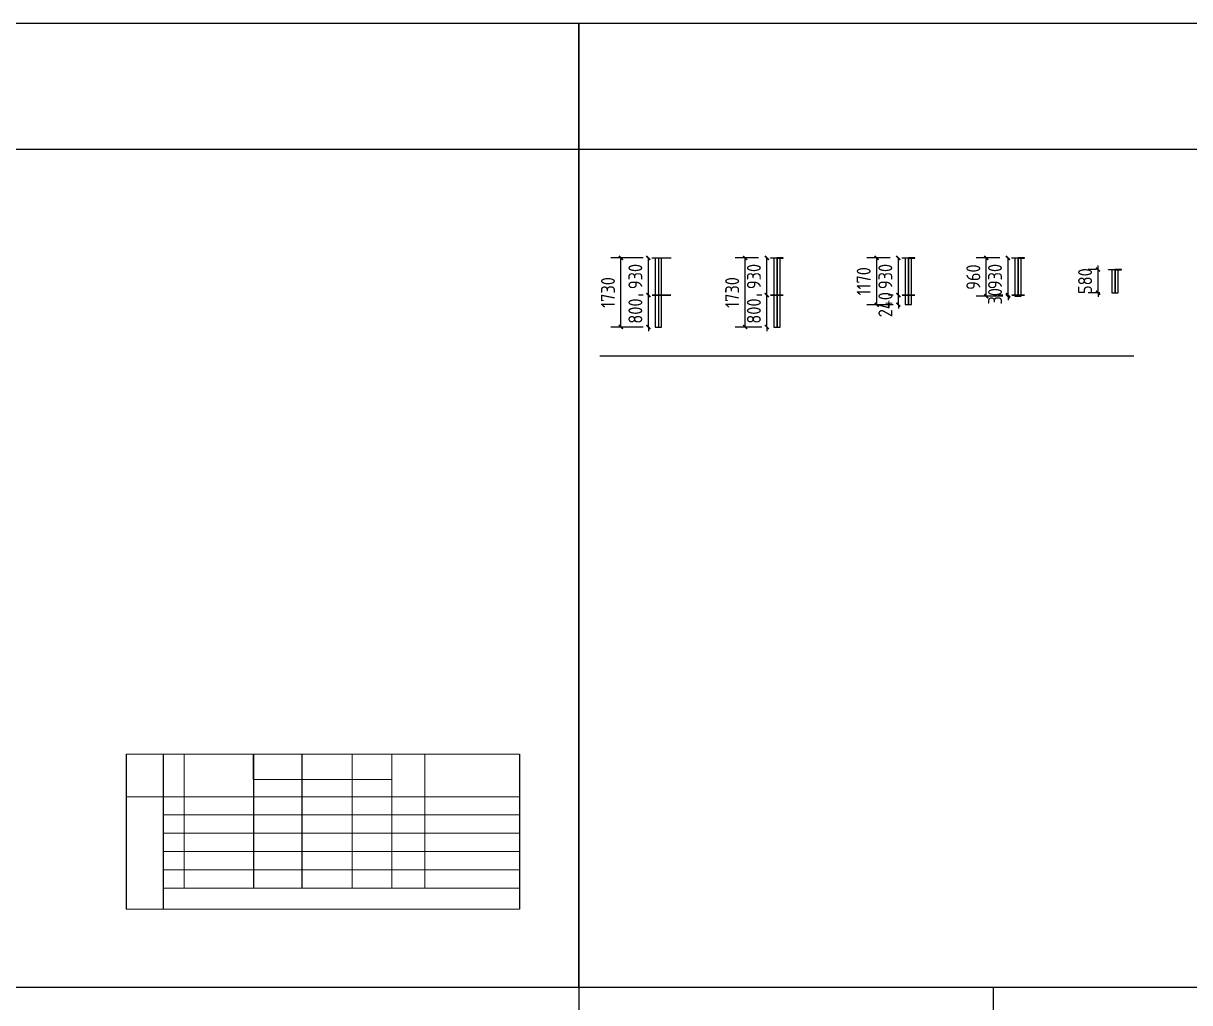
# Model space of a CAD drawing. Extents: x 102162 to 621267, y -39398 to 328893.
# Drawn here: x 489186 to 518423, y 296218 to 320757 of the extents above; entities that cross this region are included whole.
import ezdxf

# ---------------------------------------------------------------- set-up
doc = ezdxf.new("R2010")
doc.units = 0
doc.header["$LTSCALE"] = 1000
doc.header["$MEASUREMENT"] = 0
doc.layers.add('钢架', color=7, linetype='Continuous', lineweight=25)
doc.styles.get("Standard").update_dxf_attribs({"font": 'gbenor.shx', "bigfont": 'gbcbig.shx'})
doc.dimstyles.get("Standard").update_dxf_attribs({"dimscale": 100, "dimtxt": 3.5, "dimasz": 1, "dimexe": 2.5, "dimexo": 3, "dimgap": 1.5, "dimtad": 1, "dimdec": 0, "dimzin": 0, "dimdsep": 46, "dimtxsty": 'Standard', "dimblk": 'ARCHTICK', "dimcen": 0.09, "dimadec": 0, "dimazin": 0, "dimtfac": 1, "dimtdec": 0, "dimtix": 1, "dimtmove": 2, "dimatfit": 3, "dimfxl": 1, "dimtolj": 1, "dimtzin": 0, "dimarcsym": 0})

# ---------------------------------------------------------------- blocks, each defined once
blk = doc.blocks.new('_ArchTick')
at = {"color": 0, "linetype": 'ByBlock', "const_width": 0.4}
blk.add_lwpolyline([(-0.5, -0.5), (0.5, 0.5)], dxfattribs=at)
blk = doc.blocks.new('*D1977')
at = {"color": 0, "lineweight": -2}
for p, q in [((504853, 313948), (504853, 314048)), ((504727, 313948), (504603, 313948)), ((504853, 313148), (504853, 313948)), ((504727, 313148), (504603, 313148)), ((504853, 313148), (504853, 313048))]:
    blk.add_line(p, q, dxfattribs=at)
at = {"layer": 'Defpoints', "color": 0}
for p in [(504853, 313948), (505027, 313948), (505027, 313148)]:
    blk.add_point(p, dxfattribs=at)
at = {"color": 0, "lineweight": -2, "xscale": 100, "yscale": 100, "zscale": 100}
for p, rotation in [((504853, 313948), 270), ((504853, 313148), 90)]:
    blk.add_blockref('_ArchTick', p, dxfattribs=dict(at, rotation=rotation))
at = {"color": 0, "insert": (504528, 313548), "char_height": 350, "attachment_point": 5, "rotation": 90}
blk.add_mtext('\\A1;800', dxfattribs=at)
blk = doc.blocks.new('*D1978')
at = {"color": 0, "lineweight": -2}
for p, q in [((504647, 314878), (504603, 314878)), ((504853, 313948), (504853, 314878)), ((504727, 313948), (504603, 313948))]:
    blk.add_line(p, q, dxfattribs=at)
at = {"layer": 'Defpoints', "color": 0}
for p in [(504853, 314878), (504947, 314878), (505027, 313948)]:
    blk.add_point(p, dxfattribs=at)
at = {"color": 0, "lineweight": -2, "xscale": 100, "yscale": 100, "zscale": 100}
for p, rotation in [((504853, 314878), 90), ((504853, 313948), 270)]:
    blk.add_blockref('_ArchTick', p, dxfattribs=dict(at, rotation=rotation))
at = {"color": 0, "insert": (504528, 314413), "char_height": 350, "attachment_point": 5, "rotation": 90}
blk.add_mtext('\\A1;930', dxfattribs=at)
blk = doc.blocks.new('*D1979')
at = {"color": 0, "lineweight": -2}
for p, q in [((504727, 314878), (503916, 314878)), ((504166, 313148), (504166, 314878)), ((504727, 313148), (503916, 313148))]:
    blk.add_line(p, q, dxfattribs=at)
at = {"layer": 'Defpoints', "color": 0}
for p in [(504166, 314878), (505027, 314878), (505027, 313148)]:
    blk.add_point(p, dxfattribs=at)
at = {"color": 0, "lineweight": -2, "xscale": 100, "yscale": 100, "zscale": 100}
for p, rotation in [((504166, 314878), 90), ((504166, 313148), 270)]:
    blk.add_blockref('_ArchTick', p, dxfattribs=dict(at, rotation=rotation))
at = {"color": 0, "insert": (503841, 314013), "char_height": 350, "attachment_point": 5, "rotation": 90}
blk.add_mtext('\\A1;1730', dxfattribs=at)
blk = doc.blocks.new('*D1980')
at = {"color": 0, "lineweight": -2}
for p, q in [((507824, 313948), (507824, 314048)), ((507696, 313948), (507574, 313948)), ((507824, 313148), (507824, 313948)), ((507696, 313148), (507574, 313148)), ((507824, 313148), (507824, 313048))]:
    blk.add_line(p, q, dxfattribs=at)
at = {"layer": 'Defpoints', "color": 0}
for p in [(507824, 313948), (507996, 313948), (507996, 313148)]:
    blk.add_point(p, dxfattribs=at)
at = {"color": 0, "lineweight": -2, "xscale": 100, "yscale": 100, "zscale": 100}
for p, rotation in [((507824, 313948), 270), ((507824, 313148), 90)]:
    blk.add_blockref('_ArchTick', p, dxfattribs=dict(at, rotation=rotation))
at = {"color": 0, "insert": (507499, 313548), "char_height": 350, "attachment_point": 5, "rotation": 90}
blk.add_mtext('\\A1;800', dxfattribs=at)
blk = doc.blocks.new('*D1981')
at = {"color": 0, "lineweight": -2}
for p, q in [((507616, 314878), (507574, 314878)), ((507824, 313948), (507824, 314878)), ((507696, 313948), (507574, 313948))]:
    blk.add_line(p, q, dxfattribs=at)
at = {"layer": 'Defpoints', "color": 0}
for p in [(507824, 314878), (507916, 314878), (507996, 313948)]:
    blk.add_point(p, dxfattribs=at)
at = {"color": 0, "lineweight": -2, "xscale": 100, "yscale": 100, "zscale": 100}
for p, rotation in [((507824, 314878), 90), ((507824, 313948), 270)]:
    blk.add_blockref('_ArchTick', p, dxfattribs=dict(at, rotation=rotation))
at = {"color": 0, "insert": (507499, 314413), "char_height": 350, "attachment_point": 5, "rotation": 90}
blk.add_mtext('\\A1;930', dxfattribs=at)
blk = doc.blocks.new('*D1973')
at = {"color": 0, "lineweight": -2}
for p, q in [((507616, 314878), (507030, 314878)), ((507280, 313148), (507280, 314878)), ((507696, 313148), (507030, 313148))]:
    blk.add_line(p, q, dxfattribs=at)
at = {"layer": 'Defpoints', "color": 0}
for p in [(507280, 314878), (507916, 314878), (507996, 313148)]:
    blk.add_point(p, dxfattribs=at)
at = {"color": 0, "lineweight": -2, "xscale": 100, "yscale": 100, "zscale": 100}
for p, rotation in [((507280, 314878), 90), ((507280, 313148), 270)]:
    blk.add_blockref('_ArchTick', p, dxfattribs=dict(at, rotation=rotation))
at = {"color": 0, "insert": (506955, 314013), "char_height": 350, "attachment_point": 5, "rotation": 90}
blk.add_mtext('\\A1;1730', dxfattribs=at)
blk = doc.blocks.new('*D1982')
at = {"color": 0, "lineweight": -2}
for p, q in [((511120, 313948), (511120, 314048)), ((510992, 313948), (510870, 313948)), ((511120, 313708), (511120, 313948)), ((510992, 313708), (510870, 313708)), ((511120, 313708), (511120, 313608))]:
    blk.add_line(p, q, dxfattribs=at)
at = {"layer": 'Defpoints', "color": 0}
for p in [(511120, 313948), (511292, 313948), (511292, 313708)]:
    blk.add_point(p, dxfattribs=at)
at = {"color": 0, "lineweight": -2, "xscale": 100, "yscale": 100, "zscale": 100}
for p, rotation in [((511120, 313948), 270), ((511120, 313708), 90)]:
    blk.add_blockref('_ArchTick', p, dxfattribs=dict(at, rotation=rotation))
at = {"color": 0, "insert": (510795, 313708), "char_height": 350, "attachment_point": 5, "rotation": 90}
blk.add_mtext('\\A1;240', dxfattribs=at)
blk = doc.blocks.new('*D1983')
at = {"color": 0, "lineweight": -2}
for p, q in [((510912, 314878), (510870, 314878)), ((511120, 313948), (511120, 314878)), ((510992, 313948), (510870, 313948))]:
    blk.add_line(p, q, dxfattribs=at)
at = {"layer": 'Defpoints', "color": 0}
for p in [(511120, 314878), (511212, 314878), (511292, 313948)]:
    blk.add_point(p, dxfattribs=at)
at = {"color": 0, "lineweight": -2, "xscale": 100, "yscale": 100, "zscale": 100}
for p, rotation in [((511120, 314878), 90), ((511120, 313948), 270)]:
    blk.add_blockref('_ArchTick', p, dxfattribs=dict(at, rotation=rotation))
at = {"color": 0, "insert": (510795, 314413), "char_height": 350, "attachment_point": 5, "rotation": 90}
blk.add_mtext('\\A1;930', dxfattribs=at)
blk = doc.blocks.new('*D1974')
at = {"color": 0, "lineweight": -2}
for p, q in [((510912, 314878), (510327, 314878)), ((510577, 313708), (510577, 314878)), ((510992, 313708), (510327, 313708))]:
    blk.add_line(p, q, dxfattribs=at)
at = {"layer": 'Defpoints', "color": 0}
for p in [(510577, 314878), (511212, 314878), (511292, 313708)]:
    blk.add_point(p, dxfattribs=at)
at = {"color": 0, "lineweight": -2, "xscale": 100, "yscale": 100, "zscale": 100}
for p, rotation in [((510577, 314878), 90), ((510577, 313708), 270)]:
    blk.add_blockref('_ArchTick', p, dxfattribs=dict(at, rotation=rotation))
at = {"color": 0, "insert": (510252, 314293), "char_height": 350, "attachment_point": 5, "rotation": 90}
blk.add_mtext('\\A1;1170', dxfattribs=at)
blk = doc.blocks.new('*D1984')
at = {"color": 0, "lineweight": -2}
for p, q in [((513869, 313948), (513869, 314048)), ((513741, 313948), (513619, 313948)), ((513741, 313918), (513619, 313918)), ((513869, 313918), (513869, 313948)), ((513869, 313918), (513869, 313818))]:
    blk.add_line(p, q, dxfattribs=at)
at = {"layer": 'Defpoints', "color": 0}
for p in [(513869, 313948), (514041, 313948), (514041, 313918)]:
    blk.add_point(p, dxfattribs=at)
at = {"color": 0, "lineweight": -2, "xscale": 100, "yscale": 100, "zscale": 100}
for p, rotation in [((513869, 313948), 270), ((513869, 313918), 90)]:
    blk.add_blockref('_ArchTick', p, dxfattribs=dict(at, rotation=rotation))
at = {"color": 0, "insert": (513544, 313918), "char_height": 350, "attachment_point": 5, "rotation": 90}
blk.add_mtext('\\A1;30', dxfattribs=at)
blk = doc.blocks.new('*D1985')
at = {"color": 0, "lineweight": -2}
for p, q in [((513661, 314878), (513619, 314878)), ((513869, 313948), (513869, 314878)), ((513741, 313948), (513619, 313948))]:
    blk.add_line(p, q, dxfattribs=at)
at = {"layer": 'Defpoints', "color": 0}
for p in [(513869, 314878), (513961, 314878), (514041, 313948)]:
    blk.add_point(p, dxfattribs=at)
at = {"color": 0, "lineweight": -2, "xscale": 100, "yscale": 100, "zscale": 100}
for p, rotation in [((513869, 314878), 90), ((513869, 313948), 270)]:
    blk.add_blockref('_ArchTick', p, dxfattribs=dict(at, rotation=rotation))
at = {"color": 0, "insert": (513544, 314413), "char_height": 350, "attachment_point": 5, "rotation": 90}
blk.add_mtext('\\A1;930', dxfattribs=at)
blk = doc.blocks.new('*D1975')
at = {"color": 0, "lineweight": -2}
for p, q in [((513661, 314878), (513075, 314878)), ((513325, 313918), (513325, 314878)), ((513741, 313918), (513075, 313918))]:
    blk.add_line(p, q, dxfattribs=at)
at = {"layer": 'Defpoints', "color": 0}
for p in [(513325, 314878), (513961, 314878), (514041, 313918)]:
    blk.add_point(p, dxfattribs=at)
at = {"color": 0, "lineweight": -2, "xscale": 100, "yscale": 100, "zscale": 100}
for p, rotation in [((513325, 314878), 90), ((513325, 313918), 270)]:
    blk.add_blockref('_ArchTick', p, dxfattribs=dict(at, rotation=rotation))
at = {"color": 0, "insert": (513000, 314398), "char_height": 350, "attachment_point": 5, "rotation": 90}
blk.add_mtext('\\A1;960', dxfattribs=at)
blk = doc.blocks.new('*D1976')
at = {"color": 0, "lineweight": -2}
for p, q in [((516126, 314588), (516126, 314688)), ((516091, 314588), (515876, 314588)), ((516126, 314008), (516126, 314588)), ((516171, 314008), (515876, 314008)), ((516126, 314008), (516126, 313908))]:
    blk.add_line(p, q, dxfattribs=at)
at = {"layer": 'Defpoints', "color": 0}
for p in [(516126, 314588), (516391, 314588), (516471, 314008)]:
    blk.add_point(p, dxfattribs=at)
at = {"color": 0, "lineweight": -2, "xscale": 100, "yscale": 100, "zscale": 100}
for p, rotation in [((516126, 314588), 270), ((516126, 314008), 90)]:
    blk.add_blockref('_ArchTick', p, dxfattribs=dict(at, rotation=rotation))
at = {"color": 0, "insert": (515801, 314298), "char_height": 350, "attachment_point": 5, "rotation": 90}
blk.add_mtext('\\A1;580', dxfattribs=at)

msp = doc.modelspace()

# ---------------------------------------------------------------- linework, layer by layer
at = {"color": 2}
for p, q in [((504947.1, 314872.1), (504947.1, 314878.1)), ((504947.1, 314878.1), (505417.1, 314878.1)), ((505104.1, 314872.1), (504947.1, 314872.1)), ((505417.1, 314872.1), (505104.1, 314872.1)), ((505417.1, 314878.1), (505417.1, 314872.1)), ((507915.7, 314872.1), (507915.7, 314878.1)), ((507915.7, 314878.1), (508075.7, 314878.1)), ((508072.7, 314872.1), (507915.7, 314872.1)), ((508235.7, 314878.1), (508075.7, 314878.1)), ((508078.7, 314872.1), (508235.7, 314872.1)), ((508235.7, 314872.1), (508235.7, 314878.1)), ((511212.3, 314872.1), (511212.3, 314878.1)), ((511212.3, 314878.1), (511372.3, 314878.1)), ((511369.3, 314872.1), (511212.3, 314872.1)), ((511532.3, 314878.1), (511372.3, 314878.1)), ((511375.3, 314872.1), (511532.3, 314872.1)), ((511532.3, 314872.1), (511532.3, 314878.1)), ((513961.1, 314872.1), (513961.1, 314878.1)), ((513961.1, 314878.1), (514121.1, 314878.1)), ((514118.1, 314872.1), (513961.1, 314872.1)), ((514281.1, 314878.1), (514121.1, 314878.1)), ((514124.1, 314872.1), (514281.1, 314872.1)), ((514281.1, 314872.1), (514281.1, 314878.1)), ((516390.8, 314582.1), (516390.8, 314588.1)), ((516390.8, 314588.1), (516550.8, 314588.1)), ((516547.8, 314582.1), (516390.8, 314582.1)), ((516710.8, 314588.1), (516550.8, 314588.1)), ((516553.8, 314582.1), (516710.8, 314582.1)), ((516710.8, 314582.1), (516710.8, 314588.1)), ((505104.1, 313948.1), (504947.1, 313948.1)), ((504947.1, 313948.1), (504947.1, 313942.1)), ((504947.1, 313942.1), (505104.1, 313942.1)), ((505110.1, 313948.1), (505417.1, 313948.1)), ((505417.1, 313942.1), (505110.1, 313942.1)), ((505417.1, 313948.1), (505417.1, 313942.1)), ((508072.7, 313948.1), (507915.7, 313948.1)), ((507915.7, 313948.1), (507915.7, 313942.1)), ((507915.7, 313942.1), (508072.7, 313942.1)), ((508072.7, 313942.1), (508072.7, 313842.1)), ((508078.7, 313948.1), (508235.7, 313948.1)), ((508078.7, 313942.1), (508078.7, 313842.1)), ((508235.7, 313942.1), (508078.7, 313942.1)), ((508235.7, 313948.1), (508235.7, 313942.1)), ((511369.3, 313948.1), (511212.3, 313948.1)), ((511212.3, 313948.1), (511212.3, 313942.1)), ((511212.3, 313942.1), (511369.3, 313942.1)), ((511369.3, 313942.1), (511369.3, 313842.1)), ((511375.3, 313948.1), (511532.3, 313948.1)), ((511375.3, 313942.1), (511375.3, 313842.1)), ((511532.3, 313942.1), (511375.3, 313942.1)), ((511375.3, 313942.1), (511375.3, 313842.1)), ((511532.3, 313948.1), (511532.3, 313942.1)), ((514118.1, 313948.1), (513961.1, 313948.1)), ((513961.1, 313948.1), (513961.1, 313942.1)), ((513961.1, 313942.1), (514118.1, 313942.1)), ((514124.1, 313948.1), (514281.1, 313948.1)), ((514281.1, 313942.1), (514124.1, 313942.1)), ((514281.1, 313948.1), (514281.1, 313942.1))]:
    msp.add_line(p, q, dxfattribs=at)
for p, q in [((505027.1, 314872.1), (505027.1, 313148.1)), ((505187.1, 314872.1), (505027.1, 314872.1)), ((505104.1, 314872.1), (505104.1, 313148.1)), ((505110.1, 314872.1), (505110.1, 313148.1)), ((505187.1, 313148.1), (505187.1, 314872.1)), ((507995.7, 314872.1), (507995.7, 313148.1)), ((508155.7, 314872.1), (507995.7, 314872.1)), ((508072.7, 314872.1), (508072.7, 313148.1)), ((508078.7, 314872.1), (508078.7, 313148.1)), ((508155.7, 313148.1), (508155.7, 314872.1)), ((511292.3, 314872.1), (511292.3, 313708.1)), ((511452.3, 314872.1), (511292.3, 314872.1)), ((511369.3, 314872.1), (511369.3, 313708.1)), ((511375.3, 314872.1), (511375.3, 313708.1)), ((511452.3, 313708.1), (511452.3, 314872.1)), ((514041.1, 314872.1), (514041.1, 313918.1)), ((514201.1, 314872.1), (514041.1, 314872.1)), ((514118.1, 314872.1), (514118.1, 313918.1)), ((514124.1, 314872.1), (514124.1, 313918.1)), ((514201.1, 313918.1), (514201.1, 314872.1)), ((516470.8, 314582.1), (516470.8, 314008.1)), ((516630.8, 314582.1), (516470.8, 314582.1)), ((516547.8, 314582.1), (516547.8, 314008.1)), ((516553.8, 314582.1), (516553.8, 314008.1)), ((516630.8, 314008.1), (516630.8, 314582.1)), ((505027.1, 313948.1), (505187.1, 313948.1)), ((507995.7, 313948.1), (508155.7, 313948.1)), ((511292.3, 313948.1), (511452.3, 313948.1)), ((514041.1, 313948.1), (514201.1, 313948.1)), ((514041.1, 313918.1), (514201.1, 313918.1)), ((516470.8, 314008.1), (516630.8, 314008.1)), ((511292.3, 313708.1), (511452.3, 313708.1)), ((505027.1, 313148.1), (505187.1, 313148.1)), ((507995.7, 313148.1), (508155.7, 313148.1)), ((503636.1, 312425.3), (517019.4, 312425.3)), ((494956.4, 301808.9), (494956.4, 302447.7)), ((494956.4, 302447.7), (494956.4, 299084.5)), ((496164, 302447.7), (496164, 299084.5)), ((496164, 302447.7), (496164, 299084.5)), ((501620.8, 302447.7), (501620.8, 298561.5))]:
    msp.add_line(p, q)
at = {"color": 1}
for p, q in [((505107.1, 314872.1), (505107.1, 313148.1)), ((508075.7, 314878.1), (508075.7, 313148.1)), ((511372.3, 314878.1), (511372.3, 313708.1)), ((514121.1, 314878.1), (514121.1, 313918.1)), ((516550.8, 314588.1), (516550.8, 314008.1)), ((491765.3, 302447.7), (491765.3, 298561.5)), ((492697, 298561.5), (492697, 302447.7))]:
    msp.add_line(p, q, dxfattribs=at)
for points in [[(473411.7, 317601.7), (503111.7, 317601.7), (503111.7, 320757.4), (473411.7, 320757.4)], [(503111.7, 317601.7), (532811.7, 317601.7), (532811.7, 320757.4), (503111.7, 320757.4)], [(473411.7, 317601.7), (503111.7, 317601.7), (503111.7, 296601.7), (473411.7, 296601.7)], [(503111.7, 317601.7), (532811.7, 317601.7), (532811.7, 296601.7), (503111.7, 296601.7)], [(503111.7, 289251.7), (513506.7, 289251.7), (513506.7, 296601.7), (503111.7, 296601.7)]]:
    msp.add_lwpolyline(points, close=True)
at = {"layer": '钢架', "lineweight": 13}
for p, q in [((491765.3, 302447.7), (501620.8, 302447.7)), ((493217.1, 302447.7), (493217.1, 299084.5)), ((497432.1, 302447.7), (497432.1, 299543.6)), ((498422.1, 302447.7), (498422.1, 299084.5)), ((499247.4, 302447.7), (499247.4, 299084.5)), ((494956.4, 301808.9), (498422.1, 301808.9)), ((491765.3, 301379.7), (501620.8, 301379.7)), ((492697, 300920.7), (501620.8, 300920.7)), ((492697, 300461.6), (501620.8, 300461.6)), ((492697, 300002.6), (501620.8, 300002.6)), ((492697, 300002.6), (501620.8, 300002.6)), ((492697, 299543.6), (501620.8, 299543.6)), ((497432.1, 299543.6), (497432.1, 299084.5)), ((492697, 299084.5), (501620.8, 299084.5)), ((491765.3, 298561.5), (501620.8, 298561.5))]:
    msp.add_line(p, q, dxfattribs=at)

# ---------------------------------------------------------------- dimensions: what is measured, and where the dimension line sits
for base, p1, p2, picture, middle in [((504166.4, 314878.1), (505027.1, 313148.1), (505027.1, 314878.1), '*D1979', (503841.4, 314013.1)), ((504853.1, 314878.1), (505027.1, 313948.1), (504947.1, 314878.1), '*D1978', (504528.1, 314413.1)), ((507279.9, 314878.1), (507995.7, 313148.1), (507915.7, 314878.1), '*D1973', (506954.9, 314013.1)), ((507823.8, 314878.1), (507995.7, 313948.1), (507915.7, 314878.1), '*D1981', (507498.8, 314413.1)), ((510576.5, 314878.1), (511292.3, 313708.1), (511212.3, 314878.1), '*D1974', (510251.5, 314293.1)), ((511120.4, 314878.1), (511292.3, 313948.1), (511212.3, 314878.1), '*D1983', (510795.4, 314413.1)), ((513325.3, 314878.1), (514041.1, 313918.1), (513961.1, 314878.1), '*D1975', (513000.3, 314398.1)), ((513869.2, 314878.1), (514041.1, 313948.1), (513961.1, 314878.1), '*D1985', (513544.2, 314413.1)), ((516126.5, 314588.1), (516470.8, 314008.1), (516390.8, 314588.1), '*D1976', (515801.5, 314298.1)), ((504853.1, 313948.1), (505027.1, 313148.1), (505027.1, 313948.1), '*D1977', (504528.1, 313548.1)), ((507823.8, 313948.1), (507995.7, 313148.1), (507995.7, 313948.1), '*D1980', (507498.8, 313548.1))]:
    dim = msp.add_linear_dim(base=base, p1=p1, p2=p2, angle=90, dimstyle='Standard')
    dim.commit()
    dim.dimension.update_dxf_attribs({"geometry": picture, "text_midpoint": middle})
for base, p1, p2, picture, middle in [((511120.4, 313948.1), (511292.3, 313708.1), (511292.3, 313948.1), '*D1982', (510795.4, 313708.1)), ((513869.2, 313948.1), (514041.1, 313918.1), (514041.1, 313948.1), '*D1984', (513544.2, 313918.1))]:
    dim = msp.add_linear_dim(base=base, p1=p1, p2=p2, angle=90, dimstyle='Standard')
    dim.commit()
    dim.dimension.update_dxf_attribs({"geometry": picture, "text_midpoint": middle, "dimtype": 160})

doc.saveas('drawing.dxf')
